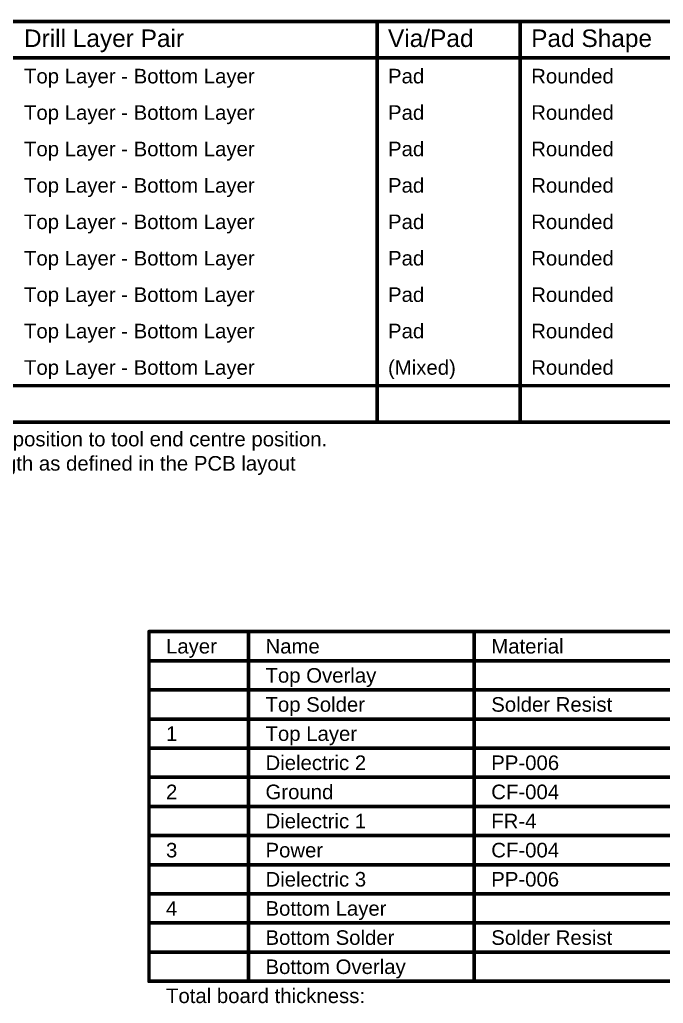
# Model space of a CAD drawing. Header units: inches. Extents: x -18 to 202, y -11 to 119.
# Drawn here: x 72.4 to 139.7, y 16.2 to 119.1 of the extents above; entities that cross this region are included whole.
import ezdxf

# ---------------------------------------------------------------- set-up
doc = ezdxf.new("R2010")
doc.units = ezdxf.units.IN
doc.layers.add('Drill Drawing', color=1, linetype='Continuous')
doc.layers.add('Fabrication', color=76, linetype='Continuous')
doc.styles.add('Arial', font='', dxfattribs={"height": 0.2})
doc.styles.get('Arial').set_extended_font_data('Arial')

msp = doc.modelspace()

# ---------------------------------------------------------------- linework, layer by layer
at = {"layer": 'Drill Drawing'}
for points in [[(-17.49, 118.9, 0.381, 0.381, 0), (201.7, 118.9, 0.381, 0.381, 0)], [(109.76, 76.99, 0.381, 0.381, 0), (109.76, 118.9, 0.381, 0.381, 0)], [(124.74, 76.99, 0.381, 0.381, 0), (124.74, 118.9, 0.381, 0.381, 0)], [(-17.49, 115.09, 0.381, 0.381, 0), (201.7, 115.09, 0.381, 0.381, 0)], [(-17.49, 80.8, 0.381, 0.381, 0), (201.7, 80.8, 0.381, 0.381, 0)], [(-17.49, 76.99, 0.381, 0.381, 0), (201.7, 76.99, 0.381, 0.381, 0)]]:
    msp.add_lwpolyline(points, format="xyseb", dxfattribs=at)
for points in [[(109.66, 118.9, 0.191, 0.191, 1), (109.85, 118.9, 0.191, 0.191, 1)], [(124.64, 118.9, 0.191, 0.191, 1), (124.83, 118.9, 0.191, 0.191, 1)], [(109.66, 76.99, 0.191, 0.191, 1), (109.85, 76.99, 0.191, 0.191, 1)], [(124.64, 76.99, 0.191, 0.191, 1), (124.83, 76.99, 0.191, 0.191, 1)]]:
    msp.add_lwpolyline(points, format="xyseb", close=True, dxfattribs=at)
at = {"layer": 'Fabrication'}
for points in [[(85.89, 55.07, 0.381, 0.381, 0), (201.18, 55.07, 0.381, 0.381, 0)], [(85.89, 18.49, 0.381, 0.381, 0), (85.89, 55.07, 0.381, 0.381, 0)], [(96.3, 18.49, 0.381, 0.381, 0), (96.3, 55.07, 0.381, 0.381, 0)], [(119.92, 18.49, 0.381, 0.381, 0), (119.92, 55.07, 0.381, 0.381, 0)], [(85.89, 52.02, 0.381, 0.381, 0), (201.18, 52.02, 0.381, 0.381, 0)], [(85.89, 48.97, 0.381, 0.381, 0), (96.3, 48.97, 0.381, 0.381, 0)], [(96.3, 48.97, 0.381, 0.381, 0), (119.92, 48.97, 0.381, 0.381, 0)], [(119.92, 48.97, 0.381, 0.381, 0), (141.76, 48.97, 0.381, 0.381, 0)], [(85.89, 45.92, 0.381, 0.381, 0), (96.3, 45.92, 0.381, 0.381, 0)], [(96.3, 45.92, 0.381, 0.381, 0), (119.92, 45.92, 0.381, 0.381, 0)], [(119.92, 45.92, 0.381, 0.381, 0), (141.76, 45.92, 0.381, 0.381, 0)], [(85.89, 42.88, 0.381, 0.381, 0), (96.3, 42.88, 0.381, 0.381, 0)], [(96.3, 42.88, 0.381, 0.381, 0), (119.92, 42.88, 0.381, 0.381, 0)], [(119.92, 42.88, 0.381, 0.381, 0), (141.76, 42.88, 0.381, 0.381, 0)], [(85.89, 39.83, 0.381, 0.381, 0), (96.3, 39.83, 0.381, 0.381, 0)], [(96.3, 39.83, 0.381, 0.381, 0), (119.92, 39.83, 0.381, 0.381, 0)], [(119.92, 39.83, 0.381, 0.381, 0), (141.76, 39.83, 0.381, 0.381, 0)], [(85.89, 36.78, 0.381, 0.381, 0), (96.3, 36.78, 0.381, 0.381, 0)], [(96.3, 36.78, 0.381, 0.381, 0), (119.92, 36.78, 0.381, 0.381, 0)], [(119.92, 36.78, 0.381, 0.381, 0), (141.76, 36.78, 0.381, 0.381, 0)], [(85.89, 33.73, 0.381, 0.381, 0), (96.3, 33.73, 0.381, 0.381, 0)], [(96.3, 33.73, 0.381, 0.381, 0), (119.92, 33.73, 0.381, 0.381, 0)], [(119.92, 33.73, 0.381, 0.381, 0), (141.76, 33.73, 0.381, 0.381, 0)], [(85.89, 30.68, 0.381, 0.381, 0), (96.3, 30.68, 0.381, 0.381, 0)], [(96.3, 30.68, 0.381, 0.381, 0), (119.92, 30.68, 0.381, 0.381, 0)], [(119.92, 30.68, 0.381, 0.381, 0), (141.76, 30.68, 0.381, 0.381, 0)], [(85.89, 27.64, 0.381, 0.381, 0), (96.3, 27.64, 0.381, 0.381, 0)], [(96.3, 27.64, 0.381, 0.381, 0), (119.92, 27.64, 0.381, 0.381, 0)], [(119.92, 27.64, 0.381, 0.381, 0), (141.76, 27.64, 0.381, 0.381, 0)], [(85.89, 24.59, 0.381, 0.381, 0), (96.3, 24.59, 0.381, 0.381, 0)], [(96.3, 24.59, 0.381, 0.381, 0), (119.92, 24.59, 0.381, 0.381, 0)], [(119.92, 24.59, 0.381, 0.381, 0), (141.76, 24.59, 0.381, 0.381, 0)], [(85.89, 21.54, 0.381, 0.381, 0), (96.3, 21.54, 0.381, 0.381, 0)], [(96.3, 21.54, 0.381, 0.381, 0), (119.92, 21.54, 0.381, 0.381, 0)], [(119.92, 21.54, 0.381, 0.381, 0), (141.76, 21.54, 0.381, 0.381, 0)], [(85.89, 18.49, 0.381, 0.381, 0), (96.3, 18.49, 0.381, 0.381, 0)], [(96.3, 18.49, 0.381, 0.381, 0), (119.92, 18.49, 0.381, 0.381, 0)], [(119.92, 18.49, 0.381, 0.381, 0), (141.76, 18.49, 0.381, 0.381, 0)]]:
    msp.add_lwpolyline(points, format="xyseb", dxfattribs=at)
for points in [[(85.8, 55.07, 0.191, 0.191, 1), (85.99, 55.07, 0.191, 0.191, 1)], [(85.8, 55.07, 0.191, 0.191, 1), (85.99, 55.07, 0.191, 0.191, 1)], [(96.21, 55.07, 0.191, 0.191, 1), (96.4, 55.07, 0.191, 0.191, 1)], [(119.82, 55.07, 0.191, 0.191, 1), (120.01, 55.07, 0.191, 0.191, 1)], [(85.8, 52.02, 0.191, 0.191, 1), (85.99, 52.02, 0.191, 0.191, 1)], [(85.8, 48.97, 0.191, 0.191, 1), (85.99, 48.97, 0.191, 0.191, 1)], [(96.21, 48.97, 0.191, 0.191, 1), (96.4, 48.97, 0.191, 0.191, 1)], [(96.21, 48.97, 0.191, 0.191, 1), (96.4, 48.97, 0.191, 0.191, 1)], [(119.82, 48.97, 0.191, 0.191, 1), (120.01, 48.97, 0.191, 0.191, 1)], [(119.82, 48.97, 0.191, 0.191, 1), (120.01, 48.97, 0.191, 0.191, 1)], [(85.8, 45.92, 0.191, 0.191, 1), (85.99, 45.92, 0.191, 0.191, 1)], [(96.21, 45.92, 0.191, 0.191, 1), (96.4, 45.92, 0.191, 0.191, 1)], [(96.21, 45.92, 0.191, 0.191, 1), (96.4, 45.92, 0.191, 0.191, 1)], [(119.82, 45.92, 0.191, 0.191, 1), (120.01, 45.92, 0.191, 0.191, 1)], [(119.82, 45.92, 0.191, 0.191, 1), (120.01, 45.92, 0.191, 0.191, 1)], [(85.8, 42.88, 0.191, 0.191, 1), (85.99, 42.88, 0.191, 0.191, 1)], [(96.21, 42.88, 0.191, 0.191, 1), (96.4, 42.88, 0.191, 0.191, 1)], [(96.21, 42.88, 0.191, 0.191, 1), (96.4, 42.88, 0.191, 0.191, 1)], [(119.82, 42.88, 0.191, 0.191, 1), (120.01, 42.88, 0.191, 0.191, 1)], [(119.82, 42.88, 0.191, 0.191, 1), (120.01, 42.88, 0.191, 0.191, 1)], [(85.8, 39.83, 0.191, 0.191, 1), (85.99, 39.83, 0.191, 0.191, 1)], [(96.21, 39.83, 0.191, 0.191, 1), (96.4, 39.83, 0.191, 0.191, 1)], [(96.21, 39.83, 0.191, 0.191, 1), (96.4, 39.83, 0.191, 0.191, 1)], [(119.82, 39.83, 0.191, 0.191, 1), (120.01, 39.83, 0.191, 0.191, 1)], [(119.82, 39.83, 0.191, 0.191, 1), (120.01, 39.83, 0.191, 0.191, 1)], [(85.8, 36.78, 0.191, 0.191, 1), (85.99, 36.78, 0.191, 0.191, 1)], [(96.21, 36.78, 0.191, 0.191, 1), (96.4, 36.78, 0.191, 0.191, 1)], [(96.21, 36.78, 0.191, 0.191, 1), (96.4, 36.78, 0.191, 0.191, 1)], [(119.82, 36.78, 0.191, 0.191, 1), (120.01, 36.78, 0.191, 0.191, 1)], [(119.82, 36.78, 0.191, 0.191, 1), (120.01, 36.78, 0.191, 0.191, 1)], [(85.8, 33.73, 0.191, 0.191, 1), (85.99, 33.73, 0.191, 0.191, 1)], [(96.21, 33.73, 0.191, 0.191, 1), (96.4, 33.73, 0.191, 0.191, 1)], [(96.21, 33.73, 0.191, 0.191, 1), (96.4, 33.73, 0.191, 0.191, 1)], [(119.82, 33.73, 0.191, 0.191, 1), (120.01, 33.73, 0.191, 0.191, 1)], [(119.82, 33.73, 0.191, 0.191, 1), (120.01, 33.73, 0.191, 0.191, 1)], [(85.8, 30.68, 0.191, 0.191, 1), (85.99, 30.68, 0.191, 0.191, 1)], [(96.21, 30.68, 0.191, 0.191, 1), (96.4, 30.68, 0.191, 0.191, 1)], [(96.21, 30.68, 0.191, 0.191, 1), (96.4, 30.68, 0.191, 0.191, 1)], [(119.82, 30.68, 0.191, 0.191, 1), (120.01, 30.68, 0.191, 0.191, 1)], [(119.82, 30.68, 0.191, 0.191, 1), (120.01, 30.68, 0.191, 0.191, 1)], [(85.8, 27.64, 0.191, 0.191, 1), (85.99, 27.64, 0.191, 0.191, 1)], [(96.21, 27.64, 0.191, 0.191, 1), (96.4, 27.64, 0.191, 0.191, 1)], [(96.21, 27.64, 0.191, 0.191, 1), (96.4, 27.64, 0.191, 0.191, 1)], [(119.82, 27.64, 0.191, 0.191, 1), (120.01, 27.64, 0.191, 0.191, 1)], [(119.82, 27.64, 0.191, 0.191, 1), (120.01, 27.64, 0.191, 0.191, 1)], [(85.8, 24.59, 0.191, 0.191, 1), (85.99, 24.59, 0.191, 0.191, 1)], [(96.21, 24.59, 0.191, 0.191, 1), (96.4, 24.59, 0.191, 0.191, 1)], [(96.21, 24.59, 0.191, 0.191, 1), (96.4, 24.59, 0.191, 0.191, 1)], [(119.82, 24.59, 0.191, 0.191, 1), (120.01, 24.59, 0.191, 0.191, 1)], [(119.82, 24.59, 0.191, 0.191, 1), (120.01, 24.59, 0.191, 0.191, 1)], [(85.8, 21.54, 0.191, 0.191, 1), (85.99, 21.54, 0.191, 0.191, 1)], [(96.21, 21.54, 0.191, 0.191, 1), (96.4, 21.54, 0.191, 0.191, 1)], [(96.21, 21.54, 0.191, 0.191, 1), (96.4, 21.54, 0.191, 0.191, 1)], [(119.82, 21.54, 0.191, 0.191, 1), (120.01, 21.54, 0.191, 0.191, 1)], [(119.82, 21.54, 0.191, 0.191, 1), (120.01, 21.54, 0.191, 0.191, 1)], [(85.8, 18.49, 0.191, 0.191, 1), (85.99, 18.49, 0.191, 0.191, 1)], [(85.8, 18.49, 0.191, 0.191, 1), (85.99, 18.49, 0.191, 0.191, 1)], [(96.21, 18.49, 0.191, 0.191, 1), (96.4, 18.49, 0.191, 0.191, 1)], [(96.21, 18.49, 0.191, 0.191, 1), (96.4, 18.49, 0.191, 0.191, 1)], [(96.21, 18.49, 0.191, 0.191, 1), (96.4, 18.49, 0.191, 0.191, 1)], [(119.82, 18.49, 0.191, 0.191, 1), (120.01, 18.49, 0.191, 0.191, 1)], [(119.82, 18.49, 0.191, 0.191, 1), (120.01, 18.49, 0.191, 0.191, 1)], [(119.82, 18.49, 0.191, 0.191, 1), (120.01, 18.49, 0.191, 0.191, 1)]]:
    msp.add_lwpolyline(points, format="xyseb", close=True, dxfattribs=at)

# ---------------------------------------------------------------- texts
at = {"layer": 'Drill Drawing', "style": 'Arial'}
for s, height, p in [('Drill Layer Pair', 1.8288, (72.81, 116.23)), ('Via/Pad', 1.829, (110.9, 116.23)), ('Pad Shape', 1.829, (125.88, 116.23)), ('Top Layer - Bottom Layer', 1.524, (72.81, 112.42)), ('Pad', 1.524, (110.9, 112.42)), ('Rounded', 1.524, (125.88, 112.42)), ('Top Layer - Bottom Layer', 1.524, (72.81, 108.61)), ('Pad', 1.524, (110.9, 108.61)), ('Rounded', 1.524, (125.88, 108.61)), ('Top Layer - Bottom Layer', 1.524, (72.81, 104.8)), ('Pad', 1.524, (110.9, 104.8)), ('Rounded', 1.524, (125.88, 104.8)), ('Top Layer - Bottom Layer', 1.524, (72.81, 100.99)), ('Pad', 1.524, (110.9, 100.99)), ('Rounded', 1.524, (125.88, 100.99)), ('Top Layer - Bottom Layer', 1.524, (72.81, 97.18)), ('Pad', 1.524, (110.9, 97.18)), ('Rounded', 1.524, (125.88, 97.18)), ('Top Layer - Bottom Layer', 1.524, (72.81, 93.37)), ('Pad', 1.524, (110.9, 93.37)), ('Rounded', 1.524, (125.88, 93.37)), ('Top Layer - Bottom Layer', 1.524, (72.81, 89.56)), ('Pad', 1.524, (110.9, 89.56)), ('Rounded', 1.524, (125.88, 89.56)), ('Top Layer - Bottom Layer', 1.524, (72.81, 85.75)), ('Pad', 1.524, (110.9, 85.75)), ('Rounded', 1.524, (125.88, 85.75)), ('Top Layer - Bottom Layer', 1.524, (72.81, 81.94)), ('(Mixed)', 1.524, (110.9, 81.94)), ('Rounded', 1.524, (125.88, 81.94)), ('= Calculated from tool start centre position to tool end centre position.', 1.524, (39.04, 74.45)), (' = Routed Path Length + Tool Size = Slot length as defined in the PCB layout', 1.524, (28.63, 71.91))]:
    msp.add_text(s, height=height, dxfattribs=at).set_placement(p)
at = {"layer": 'Fabrication', "style": 'Arial'}
for s, height, p in [('Layer', 1.524, (87.67, 52.78)), ('Name', 1.524, (98.08, 52.78)), ('Material', 1.524, (121.7, 52.78)), ('Top Overlay', 1.524, (98.08, 49.73)), ('Top Solder', 1.524, (98.08, 46.69)), ('Solder Resist', 1.524, (121.7, 46.69)), ('1', 1.52, (87.67, 43.64)), ('Top Layer', 1.524, (98.08, 43.64)), ('Dielectric 2', 1.524, (98.08, 40.59)), ('PP-006', 1.524, (121.7, 40.59)), ('Ground', 1.524, (98.08, 37.54)), ('2', 1.52, (87.67, 37.54)), ('CF-004', 1.524, (121.7, 37.54)), ('Dielectric 1', 1.524, (98.08, 34.49)), ('FR-4', 1.524, (121.7, 34.49)), ('3', 1.52, (87.67, 31.45)), ('Power', 1.524, (98.08, 31.45)), ('CF-004', 1.524, (121.7, 31.45)), ('Dielectric 3', 1.524, (98.08, 28.4)), ('PP-006', 1.524, (121.7, 28.4)), ('4', 1.52, (87.67, 25.35)), ('Bottom Layer', 1.524, (98.08, 25.35)), ('Bottom Solder', 1.524, (98.08, 22.3)), ('Solder Resist', 1.524, (121.7, 22.3)), ('Bottom Overlay', 1.524, (98.08, 19.25)), ('Total board thickness:', 1.524, (87.67, 16.21))]:
    msp.add_text(s, height=height, dxfattribs=at).set_placement(p)

doc.saveas('drawing.dxf')
